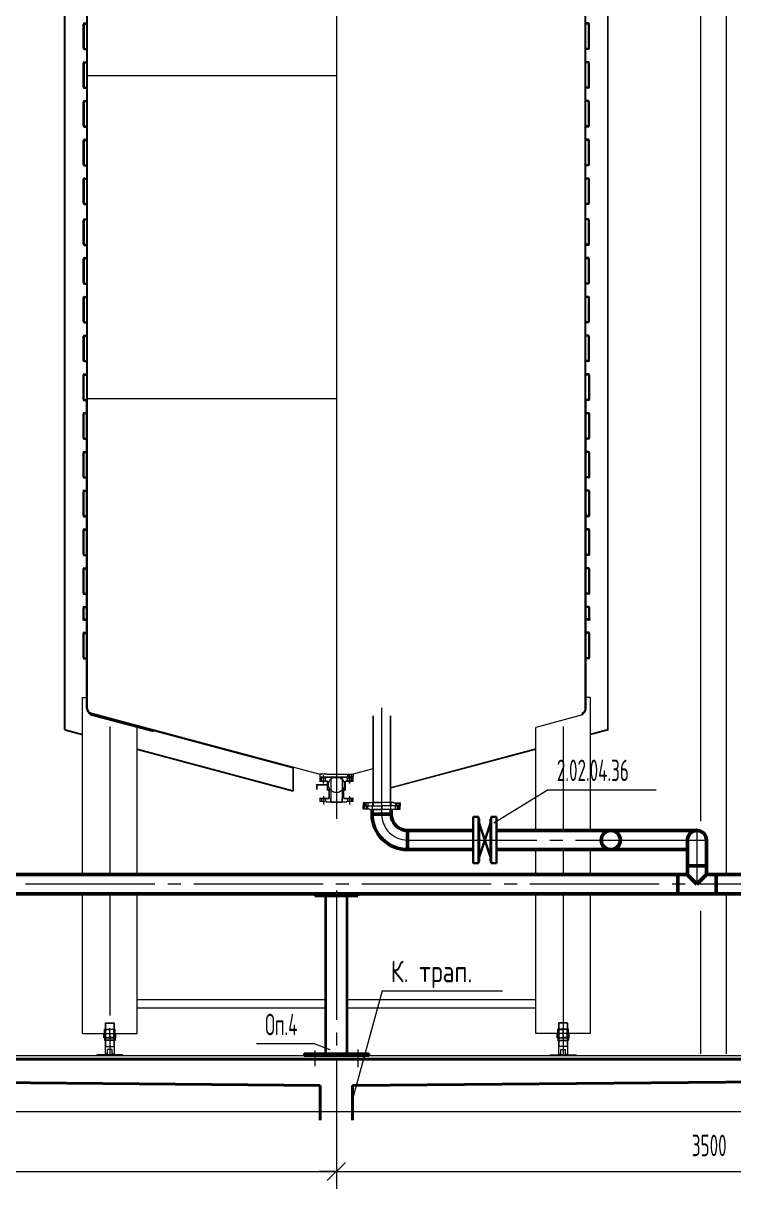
# Model space of a CAD drawing. Header units: millimetres. Extents: x -2281 to 5887, y 0 to 4166.
# Drawn here: x 2703.7 to 2786.1, y 153.7 to 289 of the extents above; entities that cross this region are included whole.
import ezdxf

# ---------------------------------------------------------------- set-up
doc = ezdxf.new("R2010")
doc.units = ezdxf.units.MM
for name, pattern in [('K5LT32777', [0]), ('K5LT32784', [0]), ('K5LT32785', [0]), ('K5LT32786', [0]), ('K5LT32875', [0]), ('K5LT32876', [9, 6, -0.75, 1.5, -0.75]), ('K5LT32877', [0]), ('K5LT32878', [50.8, 31.75, -6.35, 6.35, -6.35]), ('K5LT32880', [0]), ('K5LT32881', [0]), ('K5LT32897', [0]), ('K5LT_AXLED', [19.5, 15, -1.5, 1.5, -1.5]), ('K5LT_BASIC', [0]), ('K5LT_THIN', [0])]:
    doc.linetypes.add(name, pattern=pattern)
doc.layers.add('Системный слой', color=7, linetype='Continuous')
doc.styles.add('KDIMTEXTSTYLE', font='GOST_AU.SHX', dxfattribs={"width": 0.96, "oblique": 15, "height": 5})
doc.styles.add('KTEXTSTYLE', font='GOST_AU.SHX', dxfattribs={"width": 0.96, "height": 5})
doc.dimstyles.new('KDIMSTYLE (0.03)', dxfattribs={"dimtxt": 5, "dimasz": 1, "dimexe": 2, "dimexo": 0, "dimgap": 1, "dimtad": 1, "dimlfac": 40, "dimtxsty": 'KDIMTEXTSTYLE', "dimsah": 1, "dimcen": 0, "dimdle": 1, "dimadec": 0, "dimazin": 0, "dimtfac": 0.667, "dimtmove": 0, "dimatfit": 3, "dimfxl": 1, "dimtvp": 1, "dimtolj": 1, "dimtzin": 0, "dimarcsym": 0})

# ---------------------------------------------------------------- blocks, each defined once
blk = doc.blocks.new('U61')
at = {"layer": 'Системный слой', "color": 200, "linetype": 'K5LT32784', "lineweight": 50, "true_color": 0xbf00ff}
for p, q in [((2746.36, 197.15), (2744.14, 197.15)), ((2748.25, 195.26), (2748.25, 193.04))]:
    blk.add_line(p, q, dxfattribs=at)
for radius in [4.11, 1.89]:
    blk.add_arc((2748.25, 197.15), radius, 180, 270, dxfattribs=at)
at = {"layer": 'Системный слой', "color": 30, "linetype": 'K5LT_AXLED', "lineweight": 13, "true_color": 0xff8000}
blk.add_arc((2748.25, 197.15), 3, 180, 270, dxfattribs=at)
blk = doc.blocks.new('U62')
at = {"layer": 'Системный слой', "color": 200, "linetype": 'K5LT32784', "lineweight": 50, "true_color": 0xbf00ff}
for p, q in [((2755.87, 195.26), (2748.17, 195.26)), ((2781.82, 195.26), (2758.57, 195.26)), ((2780.71, 194.15), (2780.71, 190.14)), ((2782.93, 194.15), (2782.93, 190.14)), ((2755.87, 193.04), (2748.09, 193.04)), ((2780.71, 193.04), (2758.57, 193.04))]:
    blk.add_line(p, q, dxfattribs=at)
blk.add_arc((2781.82, 194.15), 1.11, 359.9999, 179.9999, dxfattribs=at)
blk = doc.blocks.new('U96')
at = {"layer": 'Системный слой', "color": 191, "linetype": 'K5LT32897', "lineweight": 30, "true_color": 0xbf7fff}
for p, q in [((2756.49, 196.84), (2755.87, 196.84)), ((2755.87, 196.84), (2755.87, 191.46)), ((2756.49, 196.84), (2756.49, 191.46)), ((2756.57, 196.63), (2756.49, 196.69)), ((2756.57, 191.67), (2756.57, 196.63)), ((2756.57, 196.4), (2756.57, 191.9)), ((2756.49, 191.46), (2755.87, 191.46)), ((2756.57, 191.67), (2756.49, 191.6))]:
    blk.add_line(p, q, dxfattribs=at)
blk = doc.blocks.new('U95')
at = {"layer": 'Системный слой'}
blk.add_blockref('U96', (0, 0), dxfattribs=at)
blk = doc.blocks.new('U97')
at = {"layer": 'Системный слой', "color": 191, "linetype": 'K5LT32897', "lineweight": 30, "true_color": 0xbf7fff}
for p, q in [((2757.87, 196.12), (2756.57, 192.17)), ((2756.57, 192.17), (2756.57, 196.12)), ((2756.57, 196.12), (2757.87, 192.17)), ((2757.87, 196.12), (2757.87, 192.17))]:
    blk.add_line(p, q, dxfattribs=at)
blk = doc.blocks.new('U99')
at = {"layer": 'Системный слой', "color": 191, "linetype": 'K5LT32897', "lineweight": 30, "true_color": 0xbf7fff}
for p, q in [((2757.87, 196.63), (2757.94, 196.69)), ((2757.87, 191.67), (2757.87, 196.63)), ((2757.87, 196.4), (2757.87, 191.9)), ((2757.94, 196.84), (2757.94, 191.46)), ((2757.94, 196.84), (2758.57, 196.84)), ((2758.57, 196.84), (2758.57, 191.46)), ((2757.87, 191.67), (2757.94, 191.6)), ((2757.94, 191.46), (2758.57, 191.46))]:
    blk.add_line(p, q, dxfattribs=at)
blk = doc.blocks.new('U98')
at = {"layer": 'Системный слой'}
blk.add_blockref('U99', (0, 0), dxfattribs=at)
blk = doc.blocks.new('U504')
at = {"layer": 'Системный слой', "color": 7, "linetype": 'K5LT_THIN', "lineweight": 13}
for q in [(2741.88, 164.09), (2759.27, 176.65)]:
    blk.add_line((2745.3, 176.65), q, dxfattribs=at)
at = {"layer": 'Системный слой', "color": 7, "insert": (2746.3, 180.15), "char_height": 2.5, "attachment_point": 1, "style": 'KTEXTSTYLE'}
blk.add_mtext('\\H3.5;\\W0.965;\\Q15;\\Q0;\\H2.50;К. трап.', dxfattribs=at)
blk = doc.blocks.new('U517')
at = {"layer": 'Системный слой', "color": 7, "linetype": 'K5LT_THIN', "lineweight": 13}
for q in [(2758.25, 196.12), (2777.08, 199.99)]:
    blk.add_line((2764.57, 199.99), q, dxfattribs=at)
at = {"layer": 'Системный слой', "color": 7, "insert": (2765.57, 203.49), "char_height": 2.5, "attachment_point": 1, "style": 'KTEXTSTYLE'}
blk.add_mtext('\\H3.5;\\W0.965;\\Q15;\\Q0;\\W0.715;\\H2.50;2.02.04.36', dxfattribs=at)
blk = doc.blocks.new('D144')
at = {"layer": 'Системный слой', "color": 7, "linetype": 'K5LT_THIN', "lineweight": 13, "transparency": 16777216}
for p, q in [((2652.5, 162.9), (2652.5, 153.68)), ((2740, 161.65), (2740, 153.68)), ((2652.5, 155.68), (2650.5, 155.68)), ((2653.56, 156.74), (2651.44, 154.62)), ((2652.5, 155.68), (2740, 155.68)), ((2738.94, 154.62), (2741.06, 156.74)), ((2740, 155.68), (2742, 155.68))]:
    blk.add_line(p, q, dxfattribs=at)
at = {"transparency": 16777216}
blk.add_wipeout([(2693.73, 156.68), (2693.73, 160.25), (2698.56, 160.25), (2698.56, 156.68)], dxfattribs=at).dxf.layer = 'Системный слой'
at = {"layer": 'Системный слой', "color": 7, "transparency": 16777216, "insert": (2693.73, 159.95), "char_height": 2.5, "attachment_point": 1, "style": 'KTEXTSTYLE'}
blk.add_mtext('\\H3.5;\\W0.965;\\Q15;\\Q0;\\W0.715;\\H2.50;3500', dxfattribs=at)
blk = doc.blocks.new('KDIMARROW_03')
at = {"layer": 'Системный слой', "color": 0, "linetype": 'K5LT_THIN', "lineweight": 13}
for p, q in [((-1.06, -1.06), (1.06, 1.06)), ((0, 0), (-1, 0)), ((0, 0), (2, 0))]:
    blk.add_line(p, q, dxfattribs=at)
blk = doc.blocks.new('U613')
at = {"layer": 'Системный слой', "color": 7, "linetype": 'K5LT_THIN', "lineweight": 13}
for q in [(2730.74, 170.49), (2739.24, 169.85)]:
    blk.add_line((2737.5, 170.49), q, dxfattribs=at)
at = {"layer": 'Системный слой', "color": 7, "insert": (2731.74, 173.99), "char_height": 2.5, "attachment_point": 1, "style": 'KTEXTSTYLE'}
blk.add_mtext('\\H3.5;\\W0.965;\\Q15;\\Q0;\\W0.715;\\H2.50;Оп.4', dxfattribs=at)
blk = doc.blocks.new('D145')
at = {"layer": 'Системный слой', "color": 7, "linetype": 'K5LT_THIN', "lineweight": 13, "transparency": 16777216}
for p, q in [((2827.5, 171.3), (2827.5, 153.68)), ((2740, 166.3), (2740, 153.68)), ((2740, 155.68), (2738, 155.68)), ((2741.06, 156.74), (2738.94, 154.62)), ((2740, 155.68), (2827.5, 155.68)), ((2826.44, 154.62), (2828.56, 156.74)), ((2827.5, 155.68), (2829.5, 155.68))]:
    blk.add_line(p, q, dxfattribs=at)
at = {"transparency": 16777216}
blk.add_wipeout([(2781.23, 156.68), (2781.23, 160.25), (2786.06, 160.25), (2786.06, 156.68)], dxfattribs=at).dxf.layer = 'Системный слой'
at = {"layer": 'Системный слой', "color": 7, "transparency": 16777216, "insert": (2781.23, 159.95), "char_height": 2.5, "attachment_point": 1, "style": 'KTEXTSTYLE'}
blk.add_mtext('\\H3.5;\\W0.965;\\Q15;\\Q0;\\W0.715;\\H2.50;3500', dxfattribs=at)

msp = doc.modelspace()

# ---------------------------------------------------------------- linework, layer by layer
at = {"layer": 'Системный слой', "color": 7, "linetype": 'K5LT_THIN', "lineweight": 13}
for p, q in [((2739.99817, 336.45602), (2739.99817, 196.59811)), ((2782.23574, 335.67204), (2782.23574, 196.34704)), ((2785.23574, 190.13668), (2785.23574, 335.61277)), ((2713.70263, 207.34945), (2713.70263, 190.1368)), ((2766.2937, 207.34945), (2766.2937, 195.2617)), ((2766.2937, 193.0367), (2766.2937, 190.13671)), ((2713.70263, 187.91147), (2713.70263, 173.78063)), ((2766.2937, 187.91147), (2766.2937, 171.69667)), ((2785.23574, 169.32931), (2785.23574, 187.91147)), ((2782.23574, 185.92931), (2782.23574, 169.32931)), ((2580.99817, 169.14901), (2948.49817, 169.14901)), ((2577.39047, 162.65325), (2952.40686, 162.65325))]:
    msp.add_line(p, q, dxfattribs=at)
at = {"layer": 'Системный слой', "color": 7, "linetype": 'K5LT32786', "lineweight": 18}
for p, q in [((2708.46959, 216.1247), (2708.46959, 332.84795)), ((2708.51959, 216.1247), (2708.51959, 332.84795)), ((2771.47674, 216.1247), (2771.47674, 332.84795)), ((2771.52674, 216.1247), (2771.52674, 332.84795)), ((2711.04817, 282.90203), (2711.04817, 320.40203)), ((2711.12317, 282.90203), (2711.12317, 320.40203)), ((2768.87317, 282.90203), (2768.87317, 320.40203)), ((2768.94817, 282.90203), (2768.94817, 320.40203)), ((2711.04817, 245.40203), (2711.04817, 284.15203)), ((2711.12317, 245.40203), (2711.12317, 284.15203)), ((2768.87317, 245.40203), (2768.87317, 284.15203)), ((2768.94817, 245.40203), (2768.94817, 284.15203)), ((2711.04817, 282.90203), (2739.99817, 282.90203)), ((2711.01959, 214.51453), (2711.01959, 245.40203)), ((2711.12317, 245.40203), (2711.01959, 245.40203)), ((2711.04817, 245.40203), (2739.99817, 245.40203)), ((2711.12317, 209.41453), (2711.12317, 245.40203)), ((2768.87317, 209.41453), (2768.87317, 245.40203)), ((2768.87317, 245.40203), (2768.97674, 245.40203)), ((2768.97674, 214.51453), (2768.97674, 245.40203)), ((2708.46959, 214.51453), (2708.46959, 216.1247)), ((2708.51959, 214.51453), (2708.51959, 216.1247)), ((2771.47674, 214.51453), (2771.47674, 216.1247)), ((2771.52674, 214.51453), (2771.52674, 216.1247)), ((2708.46959, 206.97315), (2708.46959, 214.51453)), ((2708.51959, 206.97315), (2708.51959, 214.51453)), ((2711.01959, 209.41453), (2711.01959, 214.51453)), ((2711.12317, 211.91453), (2711.12317, 214.51453)), ((2768.87317, 211.91453), (2768.87317, 214.51453)), ((2768.97674, 209.41453), (2768.97674, 214.51453)), ((2771.47674, 206.97315), (2771.47674, 214.51453)), ((2771.52674, 206.97315), (2771.52674, 214.51453)), ((2711.12317, 211.91453), (2711.12317, 212.0181)), ((2768.87317, 211.91453), (2768.87317, 212.0181)), ((2771.52674, 206.97315), (2771.52674, 211.09672)), ((2710.52763, 210.70917), (2711.01959, 210.70917)), ((2710.52763, 190.13681), (2710.52763, 210.70917)), ((2710.52763, 190.13681), (2710.52763, 210.70917)), ((2769.4687, 210.70917), (2768.97674, 210.70917)), ((2768.97674, 209.41453), (2768.97674, 210.28968)), ((2769.4687, 195.26169), (2769.4687, 210.70917)), ((2769.4687, 195.26169), (2769.4687, 210.25815)), ((2771.47674, 206.97315), (2771.47674, 210.28968)), ((2711.44668, 208.68922), (2711.48019, 208.81427)), ((2711.44668, 208.68922), (2718.7385, 206.73538)), ((2744.20816, 208.56453), (2744.20816, 198.10799)), ((2744.24816, 208.56453), (2744.24816, 198.10799)), ((2746.24816, 208.56453), (2746.24816, 198.10799)), ((2746.28816, 208.56453), (2746.28816, 198.10799)), ((2768.54965, 208.68922), (2763.1187, 207.234)), ((2768.54965, 208.68922), (2768.51615, 208.81427)), ((2768.54965, 208.68922), (2768.97674, 209.41453)), ((2768.54965, 208.68922), (2768.97674, 209.41453)), ((2708.51959, 206.97315), (2708.46959, 206.97315)), ((2708.51959, 206.97315), (2708.50269, 206.92407)), ((2708.51959, 206.97315), (2710.52763, 206.4351)), ((2716.87763, 190.1368), (2716.87763, 207.234)), ((2763.1187, 195.26171), (2763.1187, 207.234)), ((2771.47674, 206.97315), (2769.4687, 206.4351)), ((2771.47674, 206.97315), (2769.4687, 206.4351)), ((2771.47674, 206.97315), (2771.49364, 206.92407)), ((2771.47674, 206.97315), (2771.52674, 206.97315)), ((2771.47674, 206.97315), (2771.49364, 206.92407)), ((2771.47674, 206.97315), (2771.52674, 206.97315)), ((2708.50269, 206.92407), (2710.52763, 206.38149)), ((2771.49364, 206.92407), (2769.4687, 206.38149)), ((2771.49364, 206.92407), (2769.4687, 206.38149)), ((2716.87763, 204.73362), (2734.94817, 199.89164)), ((2716.87763, 204.68001), (2734.94817, 199.83802)), ((2763.1187, 204.73362), (2746.28816, 200.22389)), ((2763.1187, 204.68001), (2746.28816, 200.17028)), ((2734.94817, 202.63327), (2734.94817, 199.83802)), ((2734.99817, 202.61987), (2734.99817, 199.83802)), ((2738.07317, 201.79593), (2738.07317, 201.43843)), ((2738.89817, 201.79593), (2738.07317, 201.79593)), ((2738.49192, 200.72924), (2738.49192, 201.69384)), ((2738.89817, 201.79593), (2741.92317, 201.79593)), ((2741.31817, 201.79593), (2741.31817, 201.43843)), ((2741.50442, 200.72924), (2741.50442, 201.69384)), ((2741.70317, 201.79593), (2741.70317, 201.43843)), ((2744.20816, 202.40819), (2741.92317, 201.79593)), ((2741.92317, 201.79593), (2741.92317, 201.43843)), ((2741.92317, 201.43843), (2738.07317, 201.43843)), ((2738.77317, 201.34904), (2738.09192, 201.34904)), ((2738.25442, 200.99904), (2738.25442, 201.34904)), ((2738.72942, 200.99904), (2738.72942, 201.34904)), ((2738.84817, 201.42404), (2738.77317, 201.34904)), ((2741.14817, 201.42404), (2738.84817, 201.42404)), ((2739.33567, 201.42404), (2740.66067, 201.42404)), ((2739.33567, 201.42404), (2739.33567, 200.99904)), ((2739.33567, 201.42404), (2739.33567, 198.54904)), ((2740.66067, 201.42404), (2740.66067, 200.99904)), ((2740.66067, 201.42404), (2740.66067, 198.54904)), ((2741.14817, 201.42404), (2741.22317, 201.34904)), ((2741.90442, 201.34904), (2741.22317, 201.34904)), ((2741.26692, 200.99904), (2741.26692, 201.34904)), ((2741.74192, 200.99904), (2741.74192, 201.34904)), ((2738.25442, 198.97404), (2738.25442, 198.62404)), ((2738.49192, 199.24384), (2738.49192, 198.27924)), ((2738.72942, 198.97404), (2738.72942, 198.62404)), ((2739.33567, 198.54904), (2739.33567, 198.97404)), ((2740.66067, 198.54904), (2740.66067, 198.97404)), ((2741.26692, 198.97404), (2741.26692, 198.62404)), ((2741.50442, 199.24384), (2741.50442, 198.27924)), ((2741.74192, 198.97404), (2741.74192, 198.62404)), ((2738.77317, 198.62404), (2738.09192, 198.62404)), ((2738.84817, 198.54904), (2738.77317, 198.62404)), ((2741.14817, 198.54904), (2738.84817, 198.54904)), ((2741.14817, 198.54904), (2738.84817, 198.54904)), ((2739.33567, 198.54904), (2740.66067, 198.54904)), ((2741.14817, 198.54904), (2741.22317, 198.62404)), ((2741.90442, 198.62404), (2741.22317, 198.62404)), ((2743.85665, 198.46799), (2743.09816, 198.46799)), ((2743.09816, 198.46799), (2743.09816, 198.10799)), ((2743.09816, 198.10799), (2745.24816, 198.10799)), ((2743.09816, 198.10799), (2745.24816, 198.10799)), ((2743.09816, 198.10799), (2745.24816, 198.10799)), ((2743.09816, 197.74799), (2743.09816, 198.10799)), ((2743.09816, 198.10799), (2745.24816, 198.10799)), ((2743.85665, 197.74799), (2743.09816, 197.74799)), ((2743.26816, 198.46799), (2743.26816, 198.10799)), ((2743.26816, 197.74799), (2743.26816, 198.10799)), ((2743.62816, 198.46799), (2743.62816, 198.10799)), ((2743.62816, 197.74799), (2743.62816, 198.10799)), ((2743.88901, 198.50874), (2743.85665, 198.46799)), ((2743.88901, 197.70724), (2743.85665, 197.74799)), ((2743.88901, 198.50874), (2744.19816, 198.50874)), ((2743.88901, 197.70724), (2744.19816, 197.70724)), ((2744.19816, 198.50874), (2744.19816, 198.10799)), ((2744.19816, 198.50874), (2745.24816, 198.50874)), ((2744.19816, 197.70724), (2744.19816, 198.10799)), ((2744.19816, 197.70724), (2745.24816, 197.70724)), ((2746.28816, 198.50874), (2744.20816, 198.50874)), ((2746.28816, 197.70724), (2744.20816, 197.70724)), ((2746.29816, 198.50874), (2745.24816, 198.50874)), ((2747.39816, 198.10799), (2745.24816, 198.10799)), ((2747.39816, 198.10799), (2745.24816, 198.10799)), ((2746.29816, 197.70724), (2745.24816, 197.70724)), ((2746.29816, 198.50874), (2746.29816, 198.10799)), ((2746.60732, 198.50874), (2746.29816, 198.50874)), ((2746.29816, 197.70724), (2746.29816, 198.10799)), ((2746.60732, 197.70724), (2746.29816, 197.70724)), ((2746.63968, 198.46799), (2746.60732, 198.50874)), ((2746.63968, 197.74799), (2746.60732, 197.70724)), ((2746.63968, 198.46799), (2747.39816, 198.46799)), ((2746.63968, 197.74799), (2747.39816, 197.74799)), ((2746.86816, 198.46799), (2746.86816, 198.10799)), ((2746.86816, 197.74799), (2746.86816, 198.10799)), ((2747.22816, 198.46799), (2747.22816, 198.10799)), ((2747.22816, 197.74799), (2747.22816, 198.10799)), ((2747.39816, 198.46799), (2747.39816, 198.10799)), ((2747.39816, 197.74799), (2747.39816, 198.10799)), ((2763.1187, 190.13672), (2763.1187, 193.03671)), ((2769.4687, 190.13671), (2769.4687, 193.03669)), ((2769.4687, 190.13671), (2769.4687, 193.03669)), ((2710.52763, 180.08986), (2710.52763, 187.91147)), ((2710.52763, 171.69667), (2710.52763, 187.91147)), ((2716.87763, 171.69667), (2716.87763, 187.91147)), ((2763.1187, 171.69667), (2763.1187, 187.91147)), ((2769.4687, 171.69667), (2769.4687, 187.91147)), ((2769.4687, 180.08986), (2769.4687, 187.91147)), ((2716.87763, 175.65815), (2738.74817, 175.65815)), ((2716.87763, 174.65815), (2738.74817, 174.65815)), ((2741.24817, 175.65815), (2763.1187, 175.65815)), ((2741.24817, 174.65815), (2763.1187, 174.65815)), ((2713.08388, 172.19667), (2714.32138, 172.19667)), ((2713.08388, 171.69667), (2713.08388, 172.19667)), ((2713.21573, 172.15667), (2713.17573, 172.19667)), ((2713.17876, 172.89227), (2713.24126, 172.95477)), ((2713.17876, 172.89227), (2714.22651, 172.89227)), ((2713.17876, 172.89227), (2713.17876, 169.29923)), ((2713.21573, 172.15667), (2713.70263, 172.15667)), ((2713.21573, 171.23667), (2713.21573, 172.15667)), ((2713.24126, 172.95477), (2714.16401, 172.95477)), ((2714.18953, 172.15667), (2713.70263, 172.15667)), ((2714.22651, 172.89227), (2714.16401, 172.95477)), ((2714.18953, 172.15667), (2714.22953, 172.19667)), ((2714.18953, 171.23667), (2714.18953, 172.15667)), ((2714.22651, 172.89227), (2714.22651, 169.29923)), ((2714.32138, 171.69667), (2714.32138, 172.19667)), ((2765.67495, 171.69667), (2765.67495, 172.19667)), ((2766.91245, 172.19667), (2765.67495, 172.19667)), ((2765.8068, 172.15667), (2765.7668, 172.19667)), ((2765.76983, 172.89227), (2765.83233, 172.95477)), ((2766.81758, 172.89227), (2765.76983, 172.89227)), ((2765.76983, 172.89227), (2765.76983, 169.29923)), ((2765.8068, 171.23667), (2765.8068, 172.15667)), ((2765.8068, 172.15667), (2766.2937, 172.15667)), ((2766.75508, 172.95477), (2765.83233, 172.95477)), ((2766.7806, 172.15667), (2766.2937, 172.15667)), ((2766.81758, 172.89227), (2766.75508, 172.95477)), ((2766.7806, 172.15667), (2766.8206, 172.19667)), ((2766.7806, 171.23667), (2766.7806, 172.15667)), ((2766.81758, 172.89227), (2766.81758, 169.29923)), ((2766.91245, 171.69667), (2766.91245, 172.19667)), ((2710.52763, 171.69667), (2716.87763, 171.69667)), ((2710.52763, 171.69667), (2716.87763, 171.69667)), ((2713.08388, 171.69667), (2713.00263, 171.69667)), ((2713.00263, 171.19667), (2713.00263, 171.69667)), ((2714.40263, 171.19667), (2713.00263, 171.19667)), ((2713.07763, 171.18223), (2713.10263, 171.19667)), ((2713.07763, 171.18223), (2713.07763, 170.9111)), ((2713.07763, 170.9111), (2713.10263, 170.89667)), ((2713.10263, 171.19667), (2714.30263, 171.19667)), ((2714.30263, 170.89667), (2713.10263, 170.89667)), ((2713.21573, 171.23667), (2713.17573, 171.19667)), ((2713.20323, 171.19667), (2713.21573, 171.18417)), ((2713.20323, 170.89667), (2713.21573, 170.90917)), ((2713.21573, 171.23667), (2713.70263, 171.23667)), ((2713.21573, 171.18417), (2714.18953, 171.18417)), ((2713.21573, 171.18417), (2713.21573, 170.90917)), ((2714.18953, 170.90917), (2713.21573, 170.90917)), ((2714.18953, 171.23667), (2713.70263, 171.23667)), ((2714.18953, 171.23667), (2714.22953, 171.19667)), ((2714.20203, 171.19667), (2714.18953, 171.18417)), ((2714.18953, 171.18417), (2714.18953, 170.90917)), ((2714.20203, 170.89667), (2714.18953, 170.90917)), ((2714.32763, 171.18223), (2714.30263, 171.19667)), ((2714.32763, 170.9111), (2714.30263, 170.89667)), ((2714.32138, 171.69667), (2714.40263, 171.69667)), ((2714.32763, 171.18223), (2714.32763, 170.9111)), ((2714.40263, 171.19667), (2714.40263, 171.69667)), ((2769.4687, 171.69667), (2763.1187, 171.69667)), ((2765.67495, 171.69667), (2765.5937, 171.69667)), ((2765.5937, 171.19667), (2765.5937, 171.69667)), ((2765.5937, 171.19667), (2766.9937, 171.19667)), ((2765.6687, 171.18223), (2765.6937, 171.19667)), ((2765.6687, 171.18223), (2765.6687, 170.9111)), ((2765.6687, 170.9111), (2765.6937, 170.89667)), ((2766.8937, 171.19667), (2765.6937, 171.19667)), ((2765.6937, 170.89667), (2766.8937, 170.89667)), ((2765.8068, 171.23667), (2765.7668, 171.19667)), ((2765.7943, 171.19667), (2765.8068, 171.18417)), ((2765.7943, 170.89667), (2765.8068, 170.90917)), ((2765.8068, 171.23667), (2766.2937, 171.23667)), ((2766.7806, 171.18417), (2765.8068, 171.18417)), ((2765.8068, 171.18417), (2765.8068, 170.90917)), ((2765.8068, 170.90917), (2766.7806, 170.90917)), ((2766.7806, 171.23667), (2766.2937, 171.23667)), ((2766.7806, 171.23667), (2766.8206, 171.19667)), ((2766.7931, 171.19667), (2766.7806, 171.18417)), ((2766.7806, 171.18417), (2766.7806, 170.90917)), ((2766.7931, 170.89667), (2766.7806, 170.90917)), ((2766.9187, 171.18223), (2766.8937, 171.19667)), ((2766.9187, 170.9111), (2766.8937, 170.89667)), ((2766.91245, 171.69667), (2766.9937, 171.69667)), ((2766.9187, 171.18223), (2766.9187, 170.9111)), ((2766.9937, 171.19667), (2766.9937, 171.69667)), ((2712.20263, 169.23477), (2712.20263, 169.15977)), ((2715.20263, 169.23477), (2712.20263, 169.23477)), ((2712.20263, 169.15977), (2715.20263, 169.15977)), ((2713.17876, 170.20477), (2714.22651, 170.20477)), ((2713.4344, 169.29923), (2713.17876, 169.29923)), ((2713.4344, 169.22895), (2713.4344, 169.82977)), ((2713.97086, 169.82977), (2713.4344, 169.82977)), ((2713.97086, 169.22895), (2713.97086, 169.82977)), ((2714.22651, 169.29923), (2713.97086, 169.29923)), ((2715.20263, 169.15977), (2715.20263, 169.23477)), ((2764.7937, 169.23477), (2767.7937, 169.23477)), ((2764.7937, 169.15977), (2764.7937, 169.23477)), ((2767.7937, 169.15977), (2764.7937, 169.15977)), ((2766.81758, 170.20477), (2765.76983, 170.20477)), ((2765.76983, 169.29923), (2766.02548, 169.29923)), ((2766.02548, 169.82977), (2766.56193, 169.82977)), ((2766.02548, 169.22895), (2766.02548, 169.82977)), ((2766.56193, 169.22895), (2766.56193, 169.82977)), ((2766.56193, 169.29923), (2766.81758, 169.29923)), ((2767.7937, 169.23477), (2767.7937, 169.15977))]:
    msp.add_line(p, q, dxfattribs=at)
at = {"layer": 'Системный слой', "color": 7, "linetype": 'K5LT32777', "lineweight": 25}
for p, q in [((2710.67317, 287.36994), (2710.67317, 288.85806)), ((2710.72317, 286.05806), (2710.72317, 288.85806)), ((2710.77317, 288.95806), (2711.04817, 288.95806)), ((2710.77317, 288.90806), (2711.04817, 288.90806)), ((2769.22317, 288.95806), (2768.94817, 288.95806)), ((2769.22317, 288.90806), (2768.94817, 288.90806)), ((2769.27317, 286.05806), (2769.27317, 288.85806)), ((2769.32317, 287.36994), (2769.32317, 288.85806)), ((2710.67317, 286.05806), (2710.67317, 287.36994)), ((2769.32317, 286.05806), (2769.32317, 287.36994)), ((2710.77317, 286.00806), (2711.04817, 286.00806)), ((2710.77317, 285.95806), (2711.04817, 285.95806)), ((2769.22317, 286.00806), (2768.94817, 286.00806)), ((2769.22317, 285.95806), (2768.94817, 285.95806)), ((2710.67317, 282.86994), (2710.67317, 284.35806)), ((2710.72317, 281.55806), (2710.72317, 284.35806)), ((2710.77317, 284.45806), (2711.04817, 284.45806)), ((2710.77317, 284.40806), (2711.04817, 284.40806)), ((2769.22317, 284.45806), (2768.94817, 284.45806)), ((2769.22317, 284.40806), (2768.94817, 284.40806)), ((2769.27317, 281.55806), (2769.27317, 284.35806)), ((2769.32317, 282.86994), (2769.32317, 284.35806)), ((2710.67317, 281.55806), (2710.67317, 282.86994)), ((2769.32317, 281.55806), (2769.32317, 282.86994)), ((2710.77317, 281.50806), (2711.04817, 281.50806)), ((2710.77317, 281.45806), (2711.04817, 281.45806)), ((2769.22317, 281.50806), (2768.94817, 281.50806)), ((2769.22317, 281.45806), (2768.94817, 281.45806)), ((2710.67317, 278.36994), (2710.67317, 279.85806)), ((2710.72317, 277.05806), (2710.72317, 279.85806)), ((2710.77317, 279.95806), (2711.04817, 279.95806)), ((2710.77317, 279.90806), (2711.04817, 279.90806)), ((2769.22317, 279.95806), (2768.94817, 279.95806)), ((2769.22317, 279.90806), (2768.94817, 279.90806)), ((2769.27317, 277.05806), (2769.27317, 279.85806)), ((2769.32317, 278.36994), (2769.32317, 279.85806)), ((2710.67317, 277.05806), (2710.67317, 278.36994)), ((2769.32317, 277.05806), (2769.32317, 278.36994)), ((2710.77317, 277.00806), (2711.04817, 277.00806)), ((2710.77317, 276.95806), (2711.04817, 276.95806)), ((2769.22317, 277.00806), (2768.94817, 277.00806)), ((2769.22317, 276.95806), (2768.94817, 276.95806)), ((2710.67317, 273.86994), (2710.67317, 275.35806)), ((2710.72317, 272.55806), (2710.72317, 275.35806)), ((2710.77317, 275.45806), (2711.04817, 275.45806)), ((2710.77317, 275.40806), (2711.04817, 275.40806)), ((2769.22317, 275.45806), (2768.94817, 275.45806)), ((2769.22317, 275.40806), (2768.94817, 275.40806)), ((2769.27317, 272.55806), (2769.27317, 275.35806)), ((2769.32317, 273.86994), (2769.32317, 275.35806)), ((2710.67317, 272.55806), (2710.67317, 273.86994)), ((2769.32317, 272.55806), (2769.32317, 273.86994)), ((2710.77317, 272.50806), (2711.04817, 272.50806)), ((2710.77317, 272.45806), (2711.04817, 272.45806)), ((2769.22317, 272.50806), (2768.94817, 272.50806)), ((2769.22317, 272.45806), (2768.94817, 272.45806)), ((2710.67317, 269.36994), (2710.67317, 270.85806)), ((2710.72317, 268.05806), (2710.72317, 270.85806)), ((2710.77317, 270.95806), (2711.04817, 270.95806)), ((2710.77317, 270.90806), (2711.04817, 270.90806)), ((2769.22317, 270.95806), (2768.94817, 270.95806)), ((2769.22317, 270.90806), (2768.94817, 270.90806)), ((2769.27317, 268.05806), (2769.27317, 270.85806)), ((2769.32317, 269.36994), (2769.32317, 270.85806)), ((2710.67317, 268.05806), (2710.67317, 269.36994)), ((2769.32317, 268.05806), (2769.32317, 269.36994)), ((2710.77317, 268.00806), (2711.04817, 268.00806)), ((2710.77317, 267.95806), (2711.04817, 267.95806)), ((2769.22317, 268.00806), (2768.94817, 268.00806)), ((2769.22317, 267.95806), (2768.94817, 267.95806)), ((2710.67317, 264.63334), (2710.67317, 266.12146)), ((2710.72317, 263.32146), (2710.72317, 266.12146)), ((2710.77317, 266.22146), (2711.04817, 266.22146)), ((2710.77317, 266.17146), (2711.04817, 266.17146)), ((2769.22317, 266.22146), (2768.94817, 266.22146)), ((2769.22317, 266.17146), (2768.94817, 266.17146)), ((2769.27317, 263.32146), (2769.27317, 266.12146)), ((2769.32317, 264.63334), (2769.32317, 266.12146)), ((2710.67317, 263.32146), (2710.67317, 264.63334)), ((2769.32317, 263.32146), (2769.32317, 264.63334)), ((2710.77317, 263.27146), (2711.04817, 263.27146)), ((2710.77317, 263.27146), (2711.04817, 263.27146)), ((2710.77317, 263.22146), (2711.04817, 263.22146)), ((2710.77317, 263.22146), (2711.04817, 263.22146)), ((2769.22317, 263.27146), (2768.94817, 263.27146)), ((2769.22317, 263.27146), (2768.94817, 263.27146)), ((2769.22317, 263.22146), (2768.94817, 263.22146)), ((2769.22317, 263.22146), (2768.94817, 263.22146)), ((2710.67317, 260.13334), (2710.67317, 261.62146)), ((2710.72317, 258.82146), (2710.72317, 261.62146)), ((2710.77317, 261.72146), (2711.04817, 261.72146)), ((2710.77317, 261.67146), (2711.04817, 261.67146)), ((2769.22317, 261.72146), (2768.94817, 261.72146)), ((2769.22317, 261.67146), (2768.94817, 261.67146)), ((2769.27317, 258.82146), (2769.27317, 261.62146)), ((2769.32317, 260.13334), (2769.32317, 261.62146)), ((2710.67317, 258.82146), (2710.67317, 260.13334)), ((2769.32317, 258.82146), (2769.32317, 260.13334)), ((2710.77317, 258.77146), (2711.04817, 258.77146)), ((2710.77317, 258.72146), (2711.04817, 258.72146)), ((2769.22317, 258.77146), (2768.94817, 258.77146)), ((2769.22317, 258.72146), (2768.94817, 258.72146)), ((2710.67317, 255.63334), (2710.67317, 257.12146)), ((2710.72317, 254.32146), (2710.72317, 257.12146)), ((2710.77317, 257.22146), (2711.04817, 257.22146)), ((2710.77317, 257.17146), (2711.04817, 257.17146)), ((2769.22317, 257.22146), (2768.94817, 257.22146)), ((2769.22317, 257.17146), (2768.94817, 257.17146)), ((2769.27317, 254.32146), (2769.27317, 257.12146)), ((2769.32317, 255.63334), (2769.32317, 257.12146)), ((2710.67317, 254.32146), (2710.67317, 255.63334)), ((2769.32317, 254.32146), (2769.32317, 255.63334)), ((2710.77317, 254.27146), (2711.04817, 254.27146)), ((2710.77317, 254.22146), (2711.04817, 254.22146)), ((2769.22317, 254.27146), (2768.94817, 254.27146)), ((2769.22317, 254.22146), (2768.94817, 254.22146)), ((2710.67317, 251.13334), (2710.67317, 252.62146)), ((2710.72317, 249.82146), (2710.72317, 252.62146)), ((2710.77317, 252.72146), (2711.04817, 252.72146)), ((2710.77317, 252.67146), (2711.04817, 252.67146)), ((2769.22317, 252.72146), (2768.94817, 252.72146)), ((2769.22317, 252.67146), (2768.94817, 252.67146)), ((2769.27317, 249.82146), (2769.27317, 252.62146)), ((2769.32317, 251.13334), (2769.32317, 252.62146)), ((2710.67317, 249.82146), (2710.67317, 251.13334)), ((2769.32317, 249.82146), (2769.32317, 251.13334)), ((2710.77317, 249.77146), (2711.04817, 249.77146)), ((2710.77317, 249.72146), (2711.04817, 249.72146)), ((2769.22317, 249.77146), (2768.94817, 249.77146)), ((2769.22317, 249.72146), (2768.94817, 249.72146)), ((2710.64459, 246.63334), (2710.64459, 248.12146)), ((2710.69459, 245.32146), (2710.69459, 248.12146)), ((2710.74459, 248.22146), (2711.01959, 248.22146)), ((2710.74459, 248.17146), (2711.01959, 248.17146)), ((2769.25174, 248.22146), (2768.97674, 248.22146)), ((2769.25174, 248.17146), (2768.97674, 248.17146)), ((2769.30174, 245.32146), (2769.30174, 248.12146)), ((2769.35174, 246.63334), (2769.35174, 248.12146)), ((2710.64459, 245.32146), (2710.64459, 246.63334)), ((2769.35174, 245.32146), (2769.35174, 246.63334)), ((2710.74459, 245.27146), (2711.01959, 245.27146)), ((2710.74459, 245.22146), (2711.01959, 245.22146)), ((2769.25174, 245.27146), (2768.97674, 245.27146)), ((2769.25174, 245.22146), (2768.97674, 245.22146)), ((2710.64459, 242.13334), (2710.64459, 243.62146)), ((2710.69459, 240.82146), (2710.69459, 243.62146)), ((2710.74459, 243.72146), (2711.01959, 243.72146)), ((2710.74459, 243.67146), (2711.01959, 243.67146)), ((2769.25174, 243.72146), (2768.97674, 243.72146)), ((2769.25174, 243.67146), (2768.97674, 243.67146)), ((2769.30174, 240.82146), (2769.30174, 243.62146)), ((2769.35174, 242.13334), (2769.35174, 243.62146)), ((2710.64459, 240.82146), (2710.64459, 242.13334)), ((2769.35174, 240.82146), (2769.35174, 242.13334)), ((2710.74459, 240.77146), (2711.01959, 240.77146)), ((2710.74459, 240.72146), (2711.01959, 240.72146)), ((2769.25174, 240.77146), (2768.97674, 240.77146)), ((2769.25174, 240.72146), (2768.97674, 240.72146)), ((2710.64459, 237.63334), (2710.64459, 239.12146)), ((2710.69459, 236.32146), (2710.69459, 239.12146)), ((2710.74459, 239.22146), (2711.01959, 239.22146)), ((2710.74459, 239.17146), (2711.01959, 239.17146)), ((2769.25174, 239.22146), (2768.97674, 239.22146)), ((2769.25174, 239.17146), (2768.97674, 239.17146)), ((2769.30174, 236.32146), (2769.30174, 239.12146)), ((2769.35174, 237.63334), (2769.35174, 239.12146)), ((2710.64459, 236.32146), (2710.64459, 237.63334)), ((2769.35174, 236.32146), (2769.35174, 237.63334)), ((2710.74459, 236.27146), (2711.01959, 236.27146)), ((2710.74459, 236.22146), (2711.01959, 236.22146)), ((2769.25174, 236.27146), (2768.97674, 236.27146)), ((2769.25174, 236.22146), (2768.97674, 236.22146)), ((2710.64459, 233.13334), (2710.64459, 234.62146)), ((2710.69459, 231.82146), (2710.69459, 234.62146)), ((2710.74459, 234.72146), (2711.01959, 234.72146)), ((2710.74459, 234.67146), (2711.01959, 234.67146)), ((2769.25174, 234.72146), (2768.97674, 234.72146)), ((2769.25174, 234.67146), (2768.97674, 234.67146)), ((2769.30174, 231.82146), (2769.30174, 234.62146)), ((2769.35174, 233.13334), (2769.35174, 234.62146)), ((2710.64459, 231.82146), (2710.64459, 233.13334)), ((2769.35174, 231.82146), (2769.35174, 233.13334)), ((2710.74459, 231.77146), (2711.01959, 231.77146)), ((2710.74459, 231.72146), (2711.01959, 231.72146)), ((2769.25174, 231.77146), (2768.97674, 231.77146)), ((2769.25174, 231.72146), (2768.97674, 231.72146)), ((2710.64459, 228.63334), (2710.64459, 230.12146)), ((2710.69459, 227.32146), (2710.69459, 230.12146)), ((2710.74459, 230.22146), (2711.01959, 230.22146)), ((2710.74459, 230.17146), (2711.01959, 230.17146)), ((2769.25174, 230.22146), (2768.97674, 230.22146)), ((2769.25174, 230.17146), (2768.97674, 230.17146)), ((2769.30174, 227.32146), (2769.30174, 230.12146)), ((2769.35174, 228.63334), (2769.35174, 230.12146)), ((2710.64459, 227.32146), (2710.64459, 228.63334)), ((2769.35174, 227.32146), (2769.35174, 228.63334)), ((2710.74459, 227.27146), (2711.01959, 227.27146)), ((2769.25174, 227.27146), (2768.97674, 227.27146)), ((2710.74459, 227.22146), (2711.01959, 227.22146)), ((2769.25174, 227.22146), (2768.97674, 227.22146)), ((2710.64459, 224.13334), (2710.64459, 225.62146)), ((2710.69459, 222.82146), (2710.69459, 225.62146)), ((2710.74459, 225.72146), (2711.01959, 225.72146)), ((2710.74459, 225.67146), (2711.01959, 225.67146)), ((2769.25174, 225.72146), (2768.97674, 225.72146)), ((2769.25174, 225.67146), (2768.97674, 225.67146)), ((2769.30174, 222.82146), (2769.30174, 225.62146)), ((2769.35174, 224.13334), (2769.35174, 225.62146)), ((2710.64459, 222.82146), (2710.64459, 224.13334)), ((2769.35174, 222.82146), (2769.35174, 224.13334)), ((2710.74459, 222.77146), (2711.01959, 222.77146)), ((2710.74459, 222.72146), (2711.01959, 222.72146)), ((2769.25174, 222.77146), (2768.97674, 222.77146)), ((2769.25174, 222.72146), (2768.97674, 222.72146)), ((2710.64459, 219.63334), (2710.64459, 221.12146)), ((2710.69459, 219.83396), (2710.69459, 221.12146)), ((2710.74459, 221.22146), (2711.01959, 221.22146)), ((2710.74459, 221.17146), (2711.01959, 221.17146)), ((2769.25174, 221.22146), (2768.97674, 221.22146)), ((2769.25174, 221.17146), (2768.97674, 221.17146)), ((2769.30174, 219.83396), (2769.30174, 221.12146)), ((2769.35174, 219.63334), (2769.35174, 221.12146)), ((2710.64459, 219.83396), (2710.64459, 219.63334)), ((2710.74459, 219.78396), (2711.01959, 219.78396)), ((2710.74459, 219.73396), (2711.01959, 219.73396)), ((2769.25174, 219.78396), (2768.97674, 219.78396)), ((2769.25174, 219.73396), (2768.97674, 219.73396)), ((2769.35174, 219.83396), (2769.35174, 219.63334)), ((2710.64459, 216.64584), (2710.64459, 218.13396)), ((2710.69459, 215.33396), (2710.69459, 218.13396)), ((2710.74459, 218.23396), (2711.01959, 218.23396)), ((2710.74459, 218.18396), (2711.01959, 218.18396)), ((2769.25174, 218.23396), (2768.97674, 218.23396)), ((2769.25174, 218.18396), (2768.97674, 218.18396)), ((2769.30174, 215.33396), (2769.30174, 218.13396)), ((2769.35174, 216.64584), (2769.35174, 218.13396)), ((2710.64459, 215.4247), (2710.64459, 216.64584)), ((2769.35174, 215.4247), (2769.35174, 216.64584)), ((2710.64459, 215.33396), (2710.64459, 215.4247)), ((2710.74459, 215.28396), (2711.01959, 215.28396)), ((2710.74459, 215.23396), (2711.01959, 215.23396)), ((2769.25174, 215.28396), (2768.97674, 215.28396)), ((2769.25174, 215.23396), (2768.97674, 215.23396)), ((2769.35174, 215.33396), (2769.35174, 215.4247))]:
    msp.add_line(p, q, dxfattribs=at)
at = {"layer": 'Системный слой', "color": 7, "linetype": 'K5LT32881', "lineweight": 18}
for p, q in [((2711.48019, 208.81427), (2734.94817, 202.52605)), ((2711.50699, 208.91431), (2738.07317, 201.79593))]:
    msp.add_line(p, q, dxfattribs=at)
at = {"layer": 'Системный слой', "color": 30, "linetype": 'K5LT_AXLED', "lineweight": 13, "true_color": 0xff8000}
for p, q in [((2745.24817, 197.14923), (2745.24816, 209.50036)), ((2781.81791, 195.50149), (2781.8179, 189.024)), ((2748.24817, 194.14923), (2782.9304, 194.14917)), ((2874.94814, 189.02397), (2627.07317, 189.02397)), ((2739.99817, 188.30092), (2739.99817, 160.52592)), ((2737.49817, 169.7422), (2737.49817, 167.90008)), ((2737.49817, 169.7422), (2737.49817, 167.90008)), ((2742.49817, 169.84899), (2742.49817, 167.79329)), ((2742.49817, 169.84899), (2742.49817, 167.79329))]:
    msp.add_line(p, q, dxfattribs=at)
at = {"layer": 'Системный слой', "color": 3, "linetype": 'K5LT32880', "lineweight": 15, "true_color": 0x00ff00}
for p, q in [((2741.28979, 201.79582), (2741.28996, 201.43832)), ((2741.73135, 201.79593), (2741.73135, 201.43843))]:
    msp.add_line(p, q, dxfattribs=at)
at = {"layer": 'Системный слой', "color": 4, "linetype": 'K5LT32878', "lineweight": 15, "true_color": 0x00ffff}
for p, q in [((2741.50442, 201.56965), (2741.50442, 200.7124)), ((2743.44816, 198.03122), (2743.44816, 198.52174)), ((2743.44816, 198.18476), (2743.44816, 197.69424)), ((2745.24816, 198.02216), (2745.24816, 198.56723)), ((2745.24816, 198.19383), (2745.24816, 197.64875)), ((2747.04816, 198.03122), (2747.04816, 198.52174)), ((2747.04816, 198.18476), (2747.04816, 197.69424)), ((2713.70263, 171.08418), (2713.70263, 172.30912)), ((2766.2937, 171.08418), (2766.2937, 172.30912)), ((2713.70263, 171.56047), (2713.70263, 169.15009)), ((2713.70263, 171.23417), (2713.70263, 170.85917)), ((2766.2937, 171.56047), (2766.2937, 169.15009)), ((2766.2937, 171.23417), (2766.2937, 170.85917))]:
    msp.add_line(p, q, dxfattribs=at)
at = {"layer": 'Системный слой', "color": 200, "linetype": 'K5LT32784', "lineweight": 50, "true_color": 0xbf00ff}
for p, q in [((2744.13566, 197.14923), (2744.13566, 197.70725)), ((2746.36067, 197.14923), (2746.36067, 197.70725)), ((2780.7054, 191.14917), (2782.9304, 191.14917)), ((2695.36067, 190.13684), (2780.7054, 190.13669)), ((2779.59265, 190.13259), (2779.59265, 187.91125)), ((2780.7054, 190.13669), (2781.8179, 189.024)), ((2781.8179, 189.024), (2782.9304, 190.13668)), ((2782.9304, 190.13668), (2868.13632, 190.13655)), ((2784.04265, 190.13288), (2784.04265, 187.91125)), ((2874.94814, 187.91147), (2627.07317, 187.91147))]:
    msp.add_line(p, q, dxfattribs=at)
at = {"layer": 'Системный слой', "color": 5, "linetype": 'K5LT_BASIC', "lineweight": 35, "true_color": 0x0000ff}
for p, q in [((2737.49817, 187.91199), (2737.49817, 187.66199)), ((2737.49817, 187.91199), (2737.49817, 187.66199)), ((2737.49817, 187.66199), (2742.49817, 187.66199)), ((2737.49817, 187.66199), (2742.49817, 187.66199)), ((2738.74817, 187.66199), (2738.74817, 169.38972)), ((2738.74817, 187.66199), (2738.74817, 174.65815)), ((2741.24817, 169.38972), (2741.24817, 187.66199)), ((2741.24817, 169.38972), (2741.24817, 187.66199)), ((2742.49817, 187.91199), (2742.49817, 187.66199)), ((2742.49817, 187.91199), (2742.49817, 187.66199)), ((2736.24817, 169.38972), (2743.74817, 169.38972)), ((2736.24817, 169.38972), (2736.24817, 169.14953)), ((2736.24817, 169.38972), (2743.74817, 169.38972)), ((2736.24817, 169.38972), (2736.24817, 169.14953)), ((2736.24817, 169.14953), (2743.74817, 169.14953)), ((2736.24817, 169.14953), (2743.74817, 169.14953)), ((2743.74817, 169.38972), (2743.74817, 169.13972)), ((2743.74817, 169.38972), (2743.74817, 169.13972))]:
    msp.add_line(p, q, dxfattribs=at)
at = {"layer": 'Системный слой', "color": 3, "linetype": 'K5LT32877', "lineweight": 15, "true_color": 0x00ff00}
for p, q in [((2713.17876, 171.19969), (2713.17876, 172.19364)), ((2713.21573, 172.92925), (2713.21573, 170.20477)), ((2714.18953, 172.92925), (2714.18953, 170.20477)), ((2714.22651, 171.19969), (2714.22651, 172.19364)), ((2765.76983, 171.19969), (2765.76983, 172.19364)), ((2765.8068, 172.92925), (2765.8068, 170.20477)), ((2766.7806, 172.92925), (2766.7806, 170.20477)), ((2766.81758, 171.19969), (2766.81758, 172.19364)), ((2713.17876, 171.19667), (2713.17876, 170.89667)), ((2714.22651, 171.19667), (2714.22651, 170.89667)), ((2765.76983, 171.19667), (2765.76983, 170.89667)), ((2766.81758, 171.19667), (2766.81758, 170.89667))]:
    msp.add_line(p, q, dxfattribs=at)
at = {"layer": 'Системный слой', "color": 4, "linetype": 'K5LT32876', "lineweight": 15, "true_color": 0x00ffff}
for p, q in [((2713.70263, 169.08477), (2713.70263, 169.30977)), ((2766.2937, 169.08477), (2766.2937, 169.30977))]:
    msp.add_line(p, q, dxfattribs=at)
at = {"layer": 'Системный слой', "color": 7, "linetype": 'K5LT32785', "lineweight": 40}
for p, q in [((2627.49817, 168.69901), (2852.56566, 168.69901)), ((2627.49817, 166.65643), (2738.12317, 165.67709)), ((2852.56566, 166.65643), (2741.87317, 165.67709)), ((2738.12317, 165.67709), (2738.12317, 161.64809)), ((2741.87317, 165.6771), (2741.87317, 161.64809))]:
    msp.add_line(p, q, dxfattribs=at)
at = {"layer": 'Системный слой', "color": 7, "linetype": 'K5LT32786', "const_width": 0.18}
for points in [[(2739.07998, 200.57404), (2737.71479, 200.57404), (2737.71479, 200.01545)], [(2738.09192, 201.34904), (2738.09192, 200.99904), (2738.97317, 200.99904)], [(2738.97317, 200.99904), (2738.97317, 199.98654), (2739.16067, 199.98654), (2739.16067, 198.97404)], [(2741.02317, 200.99904), (2741.02317, 199.98654), (2740.83567, 199.98654), (2740.83567, 198.97404)], [(2741.02317, 200.99904), (2741.90442, 200.99904), (2741.90442, 201.34904)], [(2738.09192, 198.62404), (2738.09192, 198.97404), (2739.16067, 198.97404)], [(2740.83567, 198.97404), (2741.90442, 198.97404), (2741.90442, 198.62404)]]:
    msp.add_lwpolyline(points, dxfattribs=at)
at = {"layer": 'Системный слой', "color": 7, "linetype": 'K5LT32786', "lineweight": 18}
msp.add_circle((2739.99817, 200.57404), 0.91819, dxfattribs=at)
at = {"layer": 'Системный слой', "color": 200, "linetype": 'K5LT32784', "lineweight": 50, "true_color": 0xbf00ff}
msp.add_circle((2771.8256, 194.14919), 1.1125, dxfattribs=at)
at = {"layer": 'Системный слой', "color": 7, "linetype": 'K5LT32777', "lineweight": 25}
for centre, radius, start, end in [((2710.77317, 288.85806), 0.1, 90, 180), ((2710.77317, 288.85806), 0.05, 90, 180), ((2769.22317, 288.85806), 0.1, 0, 90), ((2769.22317, 288.85806), 0.05, 0, 90), ((2710.77317, 286.05806), 0.1, 180, 270), ((2710.77317, 286.05806), 0.05, 180, 270), ((2769.22317, 286.05806), 0.05, 270, 0), ((2769.22317, 286.05806), 0.1, 270, 0), ((2710.77317, 284.35806), 0.1, 90, 180), ((2710.77317, 284.35806), 0.05, 90, 180), ((2769.22317, 284.35806), 0.1, 0, 90), ((2769.22317, 284.35806), 0.05, 0, 90), ((2710.77317, 281.55806), 0.1, 180, 270), ((2710.77317, 281.55806), 0.05, 180, 270), ((2769.22317, 281.55806), 0.05, 270, 0), ((2769.22317, 281.55806), 0.1, 270, 0), ((2710.77317, 279.85806), 0.1, 90, 180), ((2710.77317, 279.85806), 0.05, 90, 180), ((2769.22317, 279.85806), 0.1, 0, 90), ((2769.22317, 279.85806), 0.05, 0, 90), ((2710.77317, 277.05806), 0.1, 180, 270), ((2710.77317, 277.05806), 0.05, 180, 270), ((2769.22317, 277.05806), 0.05, 270, 0), ((2769.22317, 277.05806), 0.1, 270, 0), ((2710.77317, 275.35806), 0.1, 90, 180), ((2710.77317, 275.35806), 0.05, 90, 180), ((2769.22317, 275.35806), 0.1, 0, 90), ((2769.22317, 275.35806), 0.05, 0, 90), ((2710.77317, 272.55806), 0.1, 180, 270), ((2710.77317, 272.55806), 0.05, 180, 270), ((2769.22317, 272.55806), 0.05, 270, 0), ((2769.22317, 272.55806), 0.1, 270, 0), ((2710.77317, 270.85806), 0.1, 90, 180), ((2710.77317, 270.85806), 0.05, 90, 180), ((2769.22317, 270.85806), 0.1, 0, 90), ((2769.22317, 270.85806), 0.05, 0, 90), ((2710.77317, 268.05806), 0.1, 180, 270), ((2710.77317, 268.05806), 0.05, 180, 270), ((2769.22317, 268.05806), 0.05, 270, 0), ((2769.22317, 268.05806), 0.1, 270, 0), ((2710.77317, 266.12146), 0.1, 90, 180), ((2710.77317, 266.12146), 0.05, 90, 180), ((2769.22317, 266.12146), 0.1, 0, 90), ((2769.22317, 266.12146), 0.05, 0, 90), ((2710.77317, 263.32146), 0.1, 180, 270), ((2710.77317, 263.32146), 0.1, 180, 270), ((2710.77317, 263.32146), 0.05, 180, 270), ((2710.77317, 263.32146), 0.05, 180, 270), ((2769.22317, 263.32146), 0.05, 270, 0), ((2769.22317, 263.32146), 0.1, 270, 0), ((2769.22317, 263.32146), 0.05, 270, 0), ((2769.22317, 263.32146), 0.1, 270, 0), ((2710.77317, 261.62146), 0.1, 90, 180), ((2710.77317, 261.62146), 0.05, 90, 180), ((2769.22317, 261.62146), 0.1, 0, 90), ((2769.22317, 261.62146), 0.05, 0, 90), ((2710.77317, 258.82146), 0.1, 180, 270), ((2710.77317, 258.82146), 0.05, 180, 270), ((2769.22317, 258.82146), 0.05, 270, 0), ((2769.22317, 258.82146), 0.1, 270, 0), ((2710.77317, 257.12146), 0.1, 90, 180), ((2710.77317, 257.12146), 0.05, 90, 180), ((2769.22317, 257.12146), 0.1, 0, 90), ((2769.22317, 257.12146), 0.05, 0, 90), ((2710.77317, 254.32146), 0.1, 180, 270), ((2710.77317, 254.32146), 0.05, 180, 270), ((2769.22317, 254.32146), 0.05, 270, 0), ((2769.22317, 254.32146), 0.1, 270, 0), ((2710.77317, 252.62146), 0.1, 90, 180), ((2710.77317, 252.62146), 0.05, 90, 180), ((2769.22317, 252.62146), 0.1, 0, 90), ((2769.22317, 252.62146), 0.05, 0, 90), ((2710.77317, 249.82146), 0.1, 180, 270), ((2710.77317, 249.82146), 0.05, 180, 270), ((2769.22317, 249.82146), 0.05, 270, 0), ((2769.22317, 249.82146), 0.1, 270, 0), ((2710.74459, 248.12146), 0.1, 90, 180), ((2710.74459, 248.12146), 0.05, 90, 180), ((2769.25174, 248.12146), 0.1, 0, 90), ((2769.25174, 248.12146), 0.05, 0, 90), ((2710.74459, 245.32146), 0.1, 180, 270), ((2710.74459, 245.32146), 0.05, 180, 270), ((2769.25174, 245.32146), 0.05, 270, 0), ((2769.25174, 245.32146), 0.1, 270, 0), ((2710.74459, 243.62146), 0.1, 90, 180), ((2710.74459, 243.62146), 0.05, 90, 180), ((2769.25174, 243.62146), 0.1, 0, 90), ((2769.25174, 243.62146), 0.05, 0, 90), ((2710.74459, 240.82146), 0.1, 180, 270), ((2710.74459, 240.82146), 0.05, 180, 270), ((2769.25174, 240.82146), 0.05, 270, 0), ((2769.25174, 240.82146), 0.1, 270, 0), ((2710.74459, 239.12146), 0.1, 90, 180), ((2710.74459, 239.12146), 0.05, 90, 180), ((2769.25174, 239.12146), 0.1, 0, 90), ((2769.25174, 239.12146), 0.05, 0, 90), ((2710.74459, 236.32146), 0.1, 180, 270), ((2710.74459, 236.32146), 0.05, 180, 270), ((2769.25174, 236.32146), 0.05, 270, 0), ((2769.25174, 236.32146), 0.1, 270, 0), ((2710.74459, 234.62146), 0.1, 90, 180), ((2710.74459, 234.62146), 0.05, 90, 180), ((2769.25174, 234.62146), 0.1, 0, 90), ((2769.25174, 234.62146), 0.05, 0, 90), ((2710.74459, 231.82146), 0.1, 180, 270), ((2710.74459, 231.82146), 0.05, 180, 270), ((2769.25174, 231.82146), 0.05, 270, 0), ((2769.25174, 231.82146), 0.1, 270, 0), ((2710.74459, 230.12146), 0.1, 90, 180), ((2710.74459, 230.12146), 0.05, 90, 180), ((2769.25174, 230.12146), 0.1, 0, 90), ((2769.25174, 230.12146), 0.05, 0, 90), ((2710.74459, 227.32146), 0.1, 180, 270), ((2710.74459, 227.32146), 0.05, 180, 270), ((2769.25174, 227.32146), 0.05, 270, 0), ((2769.25174, 227.32146), 0.1, 270, 0), ((2710.74459, 225.62146), 0.1, 90, 180), ((2710.74459, 225.62146), 0.05, 90, 180), ((2769.25174, 225.62146), 0.1, 0, 90), ((2769.25174, 225.62146), 0.05, 0, 90), ((2710.74459, 222.82146), 0.1, 180, 270), ((2710.74459, 222.82146), 0.05, 180, 270), ((2769.25174, 222.82146), 0.05, 270, 0), ((2769.25174, 222.82146), 0.1, 270, 0), ((2710.74459, 221.12146), 0.1, 90, 180), ((2710.74459, 221.12146), 0.05, 90, 180), ((2769.25174, 221.12146), 0.1, 0, 90), ((2769.25174, 221.12146), 0.05, 0, 90), ((2710.74459, 219.83396), 0.1, 180, 270), ((2710.74459, 219.83396), 0.05, 180, 270), ((2769.25174, 219.83396), 0.05, 270, 0), ((2769.25174, 219.83396), 0.1, 270, 0), ((2710.74459, 218.13396), 0.1, 90, 180), ((2710.74459, 218.13396), 0.05, 90, 180), ((2769.25174, 218.13396), 0.1, 0, 90), ((2769.25174, 218.13396), 0.05, 0, 90), ((2710.74459, 215.33396), 0.1, 180, 270), ((2710.74459, 215.33396), 0.05, 180, 270), ((2769.25174, 215.33396), 0.05, 270, 0), ((2769.25174, 215.33396), 0.1, 270, 0)]:
    msp.add_arc(centre, radius, start, end, dxfattribs=at)
at = {"layer": 'Системный слой', "color": 7, "linetype": 'K5LT32881', "lineweight": 18}
for centre, radius, start, end in [((2711.64102, 209.41453), 0.62143, 180, 255), ((2711.64102, 209.41453), 0.51786, 180, 255), ((2768.35531, 209.41453), 0.51786, 285, 0), ((2768.35531, 209.41453), 0.62143, 285, 0)]:
    msp.add_arc(centre, radius, start, end, dxfattribs=at)
at = {"layer": 'Системный слой', "color": 7, "linetype": 'K5LT32786', "lineweight": 18}
for centre, radius, start, end in [((2713.70263, 170.70477), 1.5, 249.5585514, 290.4414486), ((2713.70263, 169.95477), 0.75, 253.7397953, 286.2602047), ((2766.2937, 170.70477), 1.5, 249.5585514, 290.4414486), ((2766.2937, 169.95477), 0.75, 253.7397953, 286.2602047)]:
    msp.add_arc(centre, radius, start, end, dxfattribs=at)
at = {"layer": 'Системный слой', "color": 4, "linetype": 'K5LT32875', "lineweight": 9, "true_color": 0x00ffff}
for points, knots in [([(2713.16611, 169.23477), (2713.26708, 169.20203), (2713.40338, 169.16367), (2713.58032, 169.16344), (2713.69603, 169.17067), (2713.82456, 169.17849), (2713.95121, 169.17225), (2714.06295, 169.17626), (2714.18182, 169.19762), (2714.26311, 169.22037), (2714.31427, 169.23477)], [0, 0, 0, 0, 2.762311526, 3.574301393, 4.555066068, 5.75343504, 6.891181967, 7.82439161, 8.629118663, 10, 10, 10, 10]), ([(2766.83022, 169.23477), (2766.72925, 169.20203), (2766.59295, 169.16367), (2766.41602, 169.16344), (2766.30031, 169.17067), (2766.17178, 169.17849), (2766.04512, 169.17225), (2765.93338, 169.17626), (2765.81451, 169.19762), (2765.73322, 169.22037), (2765.68207, 169.23477)], [0, 0, 0, 0, 2.762311527, 3.574301394, 4.555066068, 5.75343504, 6.891181966, 7.82439161, 8.629118663, 10, 10, 10, 10])]:
    msp.add_open_spline(points, degree=3, knots=knots, dxfattribs=at)

# ---------------------------------------------------------------- block references
at = {"layer": 'Системный слой'}
for name in ['U517', 'U61', 'U95', 'U98', 'U62', 'U97', 'U504', 'U613']:
    msp.add_blockref(name, (0, 0), dxfattribs=at)

# ---------------------------------------------------------------- next in the draw order: dimensions: what is measured, and where the dimension line sits
at = {"layer": 'Системный слой', "color": 7}
dim = msp.add_linear_dim(base=(2652.49817, 155.68324), p1=(2739.99817, 161.64809), p2=(2652.49817, 162.90329), dimstyle='KDIMSTYLE (0.03)', override={"dimexo": 0, "dimpost": '\\H2.5;\\W0.715;\\Q0;<>', "dimblk1": 'KDIMARROW_03', "dimblk2": 'KDIMARROW_03', "dimse1": 0, "dimse2": 0, "dimclrt": 7, "dimtolj": 1}, dxfattribs=at)
dim.commit()
dim.dimension.update_dxf_attribs({"geometry": 'D144', "text_midpoint": (2696.24817, 155.68324), "dimtype": 160})

# ---------------------------------------------------------------- next in the draw order: dimensions: what is measured, and where the dimension line sits
dim = msp.add_linear_dim(base=(2739.99817, 155.68324), p1=(2827.49816, 171.29748), p2=(2739.99817, 166.29599), dimstyle='KDIMSTYLE (0.03)', override={"dimexo": 0, "dimpost": '\\H2.5;\\W0.715;\\Q0;<>', "dimblk1": 'KDIMARROW_03', "dimblk2": 'KDIMARROW_03', "dimse1": 0, "dimse2": 0, "dimclrt": 7, "dimtolj": 1}, dxfattribs=at)
dim.commit()
dim.dimension.update_dxf_attribs({"geometry": 'D145', "text_midpoint": (2783.74816, 155.68324), "dimtype": 160})

doc.saveas('drawing.dxf')
